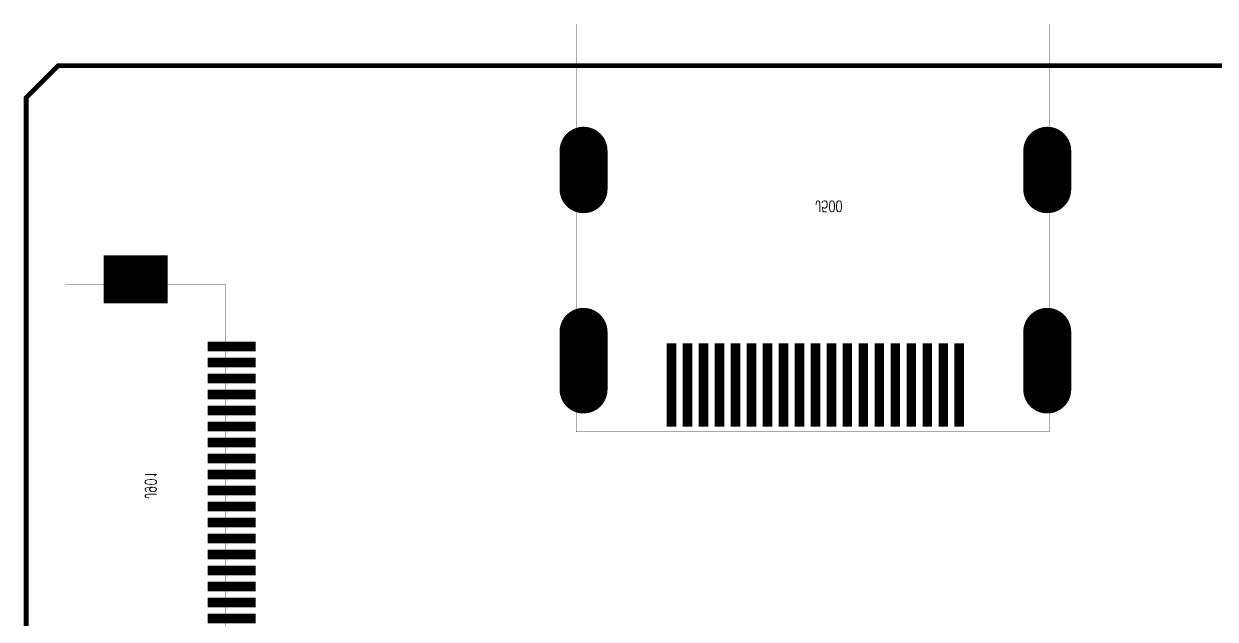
# Model space of a CAD drawing. Extents: x -3.1 to 96.3, y 0 to 53.4.
# Drawn here: x -0.14 to 37.11, y 34.8 to 53.41 of the extents above; entities that cross this region are included whole.
import ezdxf

# ---------------------------------------------------------------- set-up
doc = ezdxf.new("R2010")
doc.units = 0
doc.header["$MEASUREMENT"] = 0
doc.layers.get('0').update_dxf_attribs({"linetype": 'CONTINUOUS'})
for name, color, linetype in [('BOARD_OUTLINE_00', 43, 'CONTINUOUS'), ('DRIL_PLTE_THRU_01', 3, 'CONTINUOUS'), ('DRIL_PLTE_THRU_02', 146, 'CONTINUOUS'), ('DRIL_PLTE_THRU_03', 176, 'CONTINUOUS'), ('DRIL_PLTE_THRU_04', 56, 'CONTINUOUS'), ('DRIL_PLTE_THRU_05', 176, 'CONTINUOUS'), ('DRIL_PLTE_THRU_06', 1, 'CONTINUOUS'), ('DRIL_PLTE_THRU_07', 34, 'CONTINUOUS'), ('DRIL_PLTE_THRU_08', 176, 'CONTINUOUS'), ('PADS_BOT', 5, 'CONTINUOUS'), ('PADS_INNER', 106, 'CONTINUOUS'), ('PADS_TOP', 106, 'CONTINUOUS'), ('PART_BOT_2DLINE_20', 222, 'CONTINUOUS'), ('PART_NAME_08', 216, 'CONTINUOUS')]:
    doc.layers.add(name, color=color, linetype=linetype)
doc.styles.add('W0$05', font='simplex', dxfattribs={"width": 0.75})

# ---------------------------------------------------------------- blocks, each defined once
blk = doc.blocks.new('SMOOTH_0$1524')
at = {"const_width": 0.0762}
blk.add_lwpolyline([(-0.0381, 0, 1), (0.0381, 0, 1)], format="xyb", close=True, dxfattribs=at)
blk = doc.blocks.new('BOARD_9583')
at = {"layer": 'BOARD_OUTLINE_00', "const_width": 0.152}
blk.add_lwpolyline([(0, 1), (1, 0), (86, 0), (87, 1), (87, 51.009), (86, 52.009), (1, 52.009), (0, 51.009)], close=True, dxfattribs=at)
at = {"layer": 'BOARD_OUTLINE_00'}
for p in [(1, 52.009), (0, 51.009)]:
    blk.add_blockref('SMOOTH_0$1524', p, dxfattribs=at)
blk = doc.blocks.new('SMOOTH_0$01')
at = {"const_width": 0.005}
blk.add_lwpolyline([(-0.0025, 0, 1), (0.0025, 0, 1)], format="xyb", close=True, dxfattribs=at)
blk = doc.blocks.new('PART_BODY_BOT_16')
at = {"layer": 'PART_BOT_2DLINE_20', "const_width": 0.01}
blk.add_lwpolyline([(-7.481, 7.226), (7.318, 7.226), (7.318, -5.522), (-7.481, -5.522)], close=True, dxfattribs=at)
at = {"layer": 'PART_BOT_2DLINE_20'}
for p in [(-7.481, 7.226), (7.318, 7.226), (-7.481, -5.522), (7.318, -5.522)]:
    blk.add_blockref('SMOOTH_0$01', p, dxfattribs=at)
blk = doc.blocks.new('DRIL_HOLE_0')
blk.add_lwpolyline([(0, 0, 1), (0, 0, 1)], format="xyb", close=True)
blk = doc.blocks.new('PAD_2')
blk.add_lwpolyline([(0, 0), (0, 0)])
blk = doc.blocks.new('PAD_38')
at = {"const_width": 0.3}
blk.add_lwpolyline([(-1.3, 0), (1.3, 0)], dxfattribs=at)
blk = doc.blocks.new('STK_BOT_29')
at = {"layer": 'DRIL_PLTE_THRU_01'}
blk.add_blockref('DRIL_HOLE_0', (0, 0), dxfattribs=at)
at = {"layer": 'DRIL_PLTE_THRU_02'}
blk.add_blockref('DRIL_HOLE_0', (0, 0), dxfattribs=at)
at = {"layer": 'DRIL_PLTE_THRU_03'}
blk.add_blockref('DRIL_HOLE_0', (0, 0), dxfattribs=at)
at = {"layer": 'DRIL_PLTE_THRU_04'}
blk.add_blockref('DRIL_HOLE_0', (0, 0), dxfattribs=at)
at = {"layer": 'DRIL_PLTE_THRU_05'}
blk.add_blockref('DRIL_HOLE_0', (0, 0), dxfattribs=at)
at = {"layer": 'DRIL_PLTE_THRU_06'}
blk.add_blockref('DRIL_HOLE_0', (0, 0), dxfattribs=at)
at = {"layer": 'DRIL_PLTE_THRU_07'}
blk.add_blockref('DRIL_HOLE_0', (0, 0), dxfattribs=at)
at = {"layer": 'DRIL_PLTE_THRU_08'}
blk.add_blockref('DRIL_HOLE_0', (0, 0), dxfattribs=at)
at = {"layer": 'PADS_BOT', "rotation": 90}
blk.add_blockref('PAD_38', (0, 0), dxfattribs=at)
at = {"layer": 'PADS_INNER'}
blk.add_blockref('PAD_2', (0, 0), dxfattribs=at)
at = {"layer": 'PADS_TOP'}
blk.add_blockref('PAD_2', (0, 0), dxfattribs=at)
blk = doc.blocks.new('DRIL_SLOT_0003500106000000900')
at = {"const_width": 0.4445}
blk.add_lwpolyline([(0.22225, -0.9055), (0.22225, 0.9055, 1), (-0.22225, 0.9055), (-0.22225, -0.9055, 1)], format="xyb", close=True, dxfattribs=at)
blk = doc.blocks.new('PAD_39')
at = {"const_width": 0.75}
blk.add_lwpolyline([(-0.9, -0.375), (0.9, -0.375, 1), (0.9, 0.375), (-0.9, 0.375, 1)], format="xyb", close=True, dxfattribs=at)
blk = doc.blocks.new('STK_BOT_30')
at = {"layer": 'DRIL_PLTE_THRU_01'}
blk.add_blockref('DRIL_SLOT_0003500106000000900', (0, 0), dxfattribs=at)
at = {"layer": 'DRIL_PLTE_THRU_02'}
blk.add_blockref('DRIL_SLOT_0003500106000000900', (0, 0), dxfattribs=at)
at = {"layer": 'DRIL_PLTE_THRU_03'}
blk.add_blockref('DRIL_SLOT_0003500106000000900', (0, 0), dxfattribs=at)
at = {"layer": 'DRIL_PLTE_THRU_04'}
blk.add_blockref('DRIL_SLOT_0003500106000000900', (0, 0), dxfattribs=at)
at = {"layer": 'DRIL_PLTE_THRU_05'}
blk.add_blockref('DRIL_SLOT_0003500106000000900', (0, 0), dxfattribs=at)
at = {"layer": 'DRIL_PLTE_THRU_06'}
blk.add_blockref('DRIL_SLOT_0003500106000000900', (0, 0), dxfattribs=at)
at = {"layer": 'DRIL_PLTE_THRU_07'}
blk.add_blockref('DRIL_SLOT_0003500106000000900', (0, 0), dxfattribs=at)
at = {"layer": 'DRIL_PLTE_THRU_08'}
blk.add_blockref('DRIL_SLOT_0003500106000000900', (0, 0), dxfattribs=at)
at = {"layer": 'PADS_BOT', "rotation": 90}
blk.add_blockref('PAD_39', (0, 0), dxfattribs=at)
at = {"layer": 'PADS_INNER', "rotation": 90}
blk.add_blockref('PAD_39', (0, 0), dxfattribs=at)
at = {"layer": 'PADS_TOP', "rotation": 90}
blk.add_blockref('PAD_39', (0, 0), dxfattribs=at)
blk = doc.blocks.new('DRIL_SLOT_0003500082000000900')
at = {"const_width": 0.4445}
blk.add_lwpolyline([(0.22225, -0.6055), (0.22225, 0.6055, 1), (-0.22225, 0.6055), (-0.22225, -0.6055, 1)], format="xyb", close=True, dxfattribs=at)
blk = doc.blocks.new('PAD_40')
at = {"const_width": 0.75}
blk.add_lwpolyline([(-0.6, -0.375), (0.6, -0.375, 1), (0.6, 0.375), (-0.6, 0.375, 1)], format="xyb", close=True, dxfattribs=at)
blk = doc.blocks.new('STK_BOT_31')
at = {"layer": 'DRIL_PLTE_THRU_01'}
blk.add_blockref('DRIL_SLOT_0003500082000000900', (0, 0), dxfattribs=at)
at = {"layer": 'DRIL_PLTE_THRU_02'}
blk.add_blockref('DRIL_SLOT_0003500082000000900', (0, 0), dxfattribs=at)
at = {"layer": 'DRIL_PLTE_THRU_03'}
blk.add_blockref('DRIL_SLOT_0003500082000000900', (0, 0), dxfattribs=at)
at = {"layer": 'DRIL_PLTE_THRU_04'}
blk.add_blockref('DRIL_SLOT_0003500082000000900', (0, 0), dxfattribs=at)
at = {"layer": 'DRIL_PLTE_THRU_05'}
blk.add_blockref('DRIL_SLOT_0003500082000000900', (0, 0), dxfattribs=at)
at = {"layer": 'DRIL_PLTE_THRU_06'}
blk.add_blockref('DRIL_SLOT_0003500082000000900', (0, 0), dxfattribs=at)
at = {"layer": 'DRIL_PLTE_THRU_07'}
blk.add_blockref('DRIL_SLOT_0003500082000000900', (0, 0), dxfattribs=at)
at = {"layer": 'DRIL_PLTE_THRU_08'}
blk.add_blockref('DRIL_SLOT_0003500082000000900', (0, 0), dxfattribs=at)
at = {"layer": 'PADS_BOT', "rotation": 90}
blk.add_blockref('PAD_40', (0, 0), dxfattribs=at)
at = {"layer": 'PADS_INNER', "rotation": 90}
blk.add_blockref('PAD_40', (0, 0), dxfattribs=at)
at = {"layer": 'PADS_TOP', "rotation": 90}
blk.add_blockref('PAD_40', (0, 0), dxfattribs=at)
blk = doc.blocks.new('SYM_BOT_19')
for name, p in [('PART_BODY_BOT_16', (0, 0)), ('STK_BOT_29', (-4.5, 5.76)), ('STK_BOT_29', (-4, 5.76)), ('STK_BOT_29', (-3.5, 5.76)), ('STK_BOT_29', (-3, 5.76)), ('STK_BOT_29', (-2.5, 5.76)), ('STK_BOT_29', (-2, 5.76)), ('STK_BOT_29', (-1.5, 5.76)), ('STK_BOT_29', (-1, 5.76)), ('STK_BOT_29', (-0.5, 5.76)), ('STK_BOT_29', (0, 5.76)), ('STK_BOT_29', (0.5, 5.76)), ('STK_BOT_29', (1, 5.76)), ('STK_BOT_29', (1.5, 5.76)), ('STK_BOT_29', (2, 5.76)), ('STK_BOT_29', (2.5, 5.76)), ('STK_BOT_29', (3, 5.76)), ('STK_BOT_29', (3.5, 5.76)), ('STK_BOT_29', (4, 5.76)), ('STK_BOT_29', (4.5, 5.76)), ('STK_BOT_30', (-7.25, 5)), ('STK_BOT_30', (7.25, 5)), ('STK_BOT_31', (-7.25, -0.96)), ('STK_BOT_31', (7.25, -0.96))]:
    blk.add_blockref(name, p)
blk = doc.blocks.new('PART_BOT_286')
blk.add_blockref('SYM_BOT_19', (0, 0))
at = {"layer": 'PART_NAME_08', "style": 'W0$05', "width": 0.75}
blk.add_text('J500', height=0.35, dxfattribs=at).set_placement((0, 0))
blk = doc.blocks.new('PART_BODY_BOT_30')
at = {"layer": 'PART_BOT_2DLINE_20', "const_width": 0.01}
blk.add_lwpolyline([(-6.7, -2.5), (6.7, -2.5), (6.7, 2.5), (-6.7, 2.5)], close=True, dxfattribs=at)
at = {"layer": 'PART_BOT_2DLINE_20'}
for p in [(-6.7, 2.5), (6.7, 2.5), (-6.7, -2.5), (6.7, -2.5)]:
    blk.add_blockref('SMOOTH_0$01', p, dxfattribs=at)
blk = doc.blocks.new('PAD_50')
at = {"const_width": 0.3}
blk.add_lwpolyline([(-0.75, 0), (0.75, 0)], dxfattribs=at)
blk = doc.blocks.new('STK_BOT_72')
at = {"layer": 'DRIL_PLTE_THRU_01'}
blk.add_blockref('DRIL_HOLE_0', (0, 0), dxfattribs=at)
at = {"layer": 'DRIL_PLTE_THRU_02'}
blk.add_blockref('DRIL_HOLE_0', (0, 0), dxfattribs=at)
at = {"layer": 'DRIL_PLTE_THRU_03'}
blk.add_blockref('DRIL_HOLE_0', (0, 0), dxfattribs=at)
at = {"layer": 'DRIL_PLTE_THRU_04'}
blk.add_blockref('DRIL_HOLE_0', (0, 0), dxfattribs=at)
at = {"layer": 'DRIL_PLTE_THRU_05'}
blk.add_blockref('DRIL_HOLE_0', (0, 0), dxfattribs=at)
at = {"layer": 'DRIL_PLTE_THRU_06'}
blk.add_blockref('DRIL_HOLE_0', (0, 0), dxfattribs=at)
at = {"layer": 'DRIL_PLTE_THRU_07'}
blk.add_blockref('DRIL_HOLE_0', (0, 0), dxfattribs=at)
at = {"layer": 'DRIL_PLTE_THRU_08'}
blk.add_blockref('DRIL_HOLE_0', (0, 0), dxfattribs=at)
at = {"layer": 'PADS_BOT', "rotation": 90}
blk.add_blockref('PAD_50', (0, 0), dxfattribs=at)
at = {"layer": 'PADS_INNER'}
blk.add_blockref('PAD_2', (0, 0), dxfattribs=at)
at = {"layer": 'PADS_TOP'}
blk.add_blockref('PAD_2', (0, 0), dxfattribs=at)
blk = doc.blocks.new('PAD_51')
at = {"const_width": 1.5}
blk.add_lwpolyline([(-1, 0), (1, 0)], dxfattribs=at)
blk = doc.blocks.new('STK_BOT_73')
at = {"layer": 'DRIL_PLTE_THRU_01'}
blk.add_blockref('DRIL_HOLE_0', (0, 0), dxfattribs=at)
at = {"layer": 'DRIL_PLTE_THRU_02'}
blk.add_blockref('DRIL_HOLE_0', (0, 0), dxfattribs=at)
at = {"layer": 'DRIL_PLTE_THRU_03'}
blk.add_blockref('DRIL_HOLE_0', (0, 0), dxfattribs=at)
at = {"layer": 'DRIL_PLTE_THRU_04'}
blk.add_blockref('DRIL_HOLE_0', (0, 0), dxfattribs=at)
at = {"layer": 'DRIL_PLTE_THRU_05'}
blk.add_blockref('DRIL_HOLE_0', (0, 0), dxfattribs=at)
at = {"layer": 'DRIL_PLTE_THRU_06'}
blk.add_blockref('DRIL_HOLE_0', (0, 0), dxfattribs=at)
at = {"layer": 'DRIL_PLTE_THRU_07'}
blk.add_blockref('DRIL_HOLE_0', (0, 0), dxfattribs=at)
at = {"layer": 'DRIL_PLTE_THRU_08'}
blk.add_blockref('DRIL_HOLE_0', (0, 0), dxfattribs=at)
at = {"layer": 'PADS_BOT', "rotation": 90}
blk.add_blockref('PAD_51', (0, 0), dxfattribs=at)
at = {"layer": 'PADS_INNER'}
blk.add_blockref('PAD_2', (0, 0), dxfattribs=at)
at = {"layer": 'PADS_TOP'}
blk.add_blockref('PAD_2', (0, 0), dxfattribs=at)
blk = doc.blocks.new('SYM_BOT_33')
for name, p in [('STK_BOT_72', (-4.75, 2.7)), ('STK_BOT_72', (-4.25, 2.7)), ('STK_BOT_72', (-3.75, 2.7)), ('STK_BOT_72', (-3.25, 2.7)), ('STK_BOT_72', (-2.75, 2.7)), ('STK_BOT_72', (-2.25, 2.7)), ('STK_BOT_72', (-1.75, 2.7)), ('STK_BOT_72', (-1.25, 2.7)), ('STK_BOT_72', (-0.75, 2.7)), ('STK_BOT_72', (-0.25, 2.7)), ('STK_BOT_72', (0.25, 2.7)), ('STK_BOT_72', (0.75, 2.7)), ('STK_BOT_72', (1.25, 2.7)), ('STK_BOT_72', (1.75, 2.7)), ('STK_BOT_72', (2.25, 2.7)), ('STK_BOT_72', (2.75, 2.7)), ('STK_BOT_72', (3.25, 2.7)), ('STK_BOT_72', (3.75, 2.7)), ('STK_BOT_72', (4.25, 2.7)), ('STK_BOT_72', (4.75, 2.7)), ('PART_BODY_BOT_30', (0, 0)), ('STK_BOT_73', (-6.85, -0.3)), ('STK_BOT_73', (6.85, -0.3))]:
    blk.add_blockref(name, p)
blk = doc.blocks.new('PART_BOT_291')
blk.add_blockref('SYM_BOT_33', (0, 0))
at = {"layer": 'PART_NAME_08', "style": 'W0$05', "width": 0.75}
blk.add_text('J901', height=0.35, dxfattribs=at).set_placement((0, 0))

msp = doc.modelspace()

# ---------------------------------------------------------------- block references
at = {"xscale": -1}
for name, p, rotation in [('PART_BOT_286', (24.6126, 47.879), 180), ('PART_BOT_291', (3.6576, 38.5699), 270)]:
    msp.add_blockref(name, p, dxfattribs=dict(at, rotation=rotation))
msp.add_blockref('BOARD_9583', (-0.0641, 0.0914))

doc.saveas('drawing.dxf')
